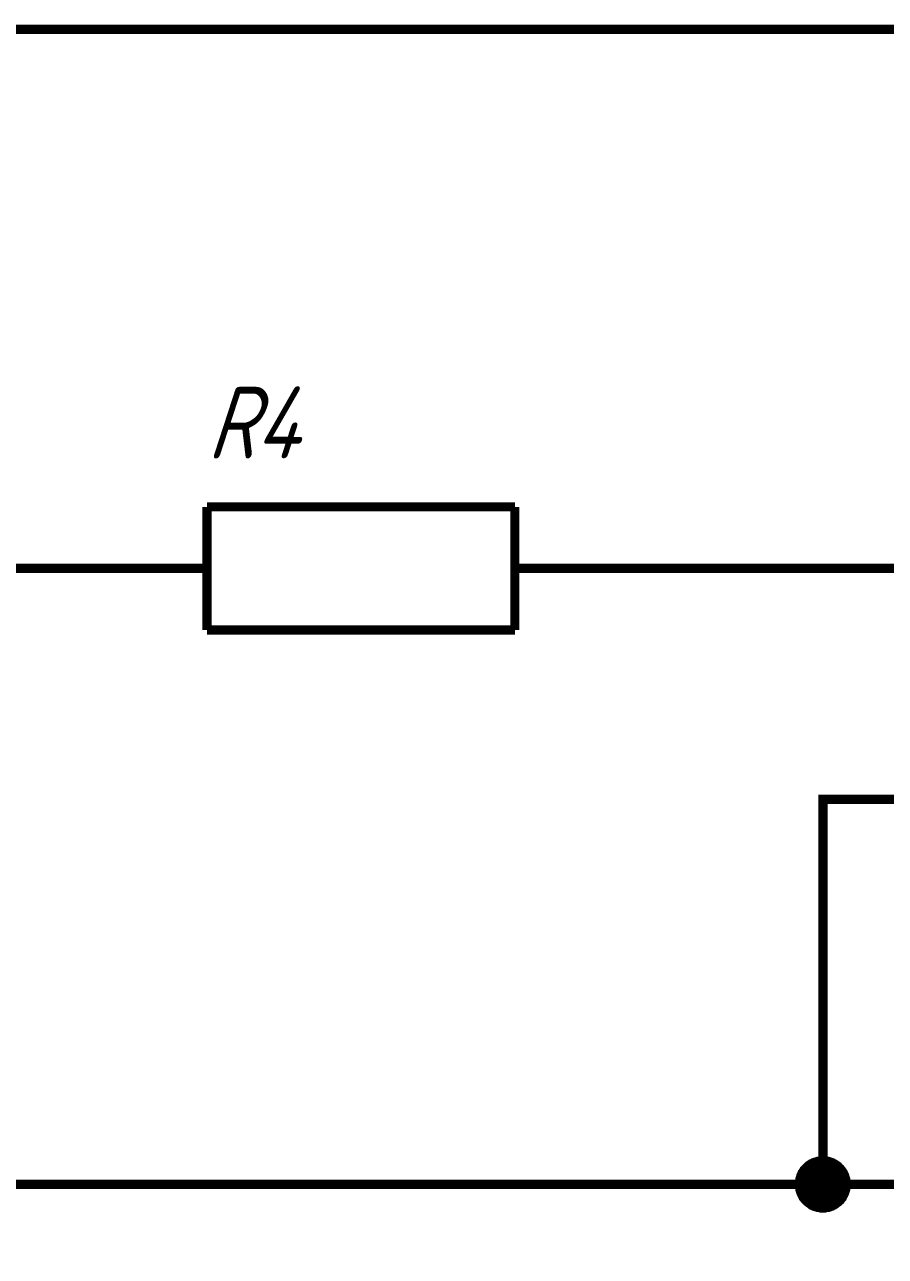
# Paper-space layout 'Layout1' of a CAD drawing. Header units: millimetres. Extents: x 0 to 420, y 0 to 297.
# Drawn here: x 116.71 to 144.65, y 60.31 to 100.3 of the extents above; entities that cross this region are included whole.
import ezdxf

# ---------------------------------------------------------------- set-up
doc = ezdxf.new("R2010")
doc.units = ezdxf.units.MM
doc.layers.add('Sheet', color=255, linetype='Continuous')
doc.styles.add('GOST', font='', dxfattribs={"oblique": 18})
doc.styles.get('GOST').set_extended_font_data('GOST type A')

psp = doc.layouts.get("Layout1")

# ---------------------------------------------------------------- linework, layer by layer
at = {"layer": 'Sheet'}
for points, const_width in [([(117.623, 82.643), (115.131, 82.643), (115.131, 100.15), (150.116, 100.15)], 0.3), ([(122.631, 82.643), (122.631, 84.642)], 0.3), ([(122.631, 84.642), (132.623, 84.642)], 0.3), ([(132.623, 84.642), (132.623, 80.644)], 0.3), ([(122.631, 82.643), (117.623, 82.643)], 0.3), ([(122.631, 80.644), (122.631, 82.643)], 0.3), ([(132.623, 82.643), (137.619, 82.643)], 0.3), ([(137.619, 82.643), (160.119, 82.643), (160.131, 82.643), (160.131, 72.649)], 0.3), ([(177.612, 82.643), (177.612, 75.142), (142.627, 75.142), (142.627, 62.643), (146.141, 62.643)], 0.3), ([(132.623, 80.644), (122.631, 80.644)], 0.3), ([(141.863, 62.643), (141.863, 62.688), (141.863, 62.722), (141.875, 62.756), (141.875, 62.801), (141.886, 62.834), (141.897, 62.868), (141.908, 62.913), (141.919, 62.946), (141.942, 62.98), (141.953, 63.014), (141.976, 63.036), (141.987, 63.07), (142.009, 63.104), (142.032, 63.126), (142.065, 63.16), (142.088, 63.182), (142.11, 63.205), (142.144, 63.238), (142.166, 63.261), (142.2, 63.283), (142.234, 63.295), (142.256, 63.317), (142.29, 63.328), (142.324, 63.351), (142.357, 63.362), (142.402, 63.373), (142.436, 63.384), (142.47, 63.396), (142.515, 63.396), (142.548, 63.407), (142.582, 63.407), (142.627, 63.407)], 0.3), ([(141.863, 62.643), (141.863, 62.688), (141.863, 62.722), (141.875, 62.756), (141.875, 62.801), (141.886, 62.834), (141.897, 62.868), (141.908, 62.913), (141.919, 62.946), (141.942, 62.98), (141.953, 63.014), (141.976, 63.036), (141.987, 63.07), (142.009, 63.104), (142.032, 63.126), (142.065, 63.16), (142.088, 63.182), (142.11, 63.205), (142.144, 63.238), (142.166, 63.261), (142.2, 63.283), (142.234, 63.295), (142.256, 63.317), (142.29, 63.328), (142.324, 63.351), (142.357, 63.362), (142.402, 63.373), (142.436, 63.384), (142.47, 63.396), (142.515, 63.396), (142.548, 63.407), (142.582, 63.407), (142.627, 63.407)], 0.3), ([(141.863, 62.643), (141.863, 62.688), (141.863, 62.722), (141.875, 62.756), (141.875, 62.801), (141.886, 62.834), (141.897, 62.868), (141.908, 62.913), (141.919, 62.946), (141.942, 62.98), (141.953, 63.014), (141.976, 63.036), (141.987, 63.07), (142.009, 63.104), (142.032, 63.126), (142.065, 63.16), (142.088, 63.182), (142.11, 63.205), (142.144, 63.238), (142.166, 63.261), (142.2, 63.283), (142.234, 63.295), (142.256, 63.317), (142.29, 63.328), (142.324, 63.351), (142.357, 63.362), (142.402, 63.373), (142.436, 63.384), (142.47, 63.396), (142.515, 63.396), (142.548, 63.407), (142.582, 63.407), (142.627, 63.407)], 0.3), ([(141.863, 62.643), (141.863, 62.688), (141.863, 62.722), (141.875, 62.756), (141.875, 62.801), (141.886, 62.834), (141.897, 62.868), (141.908, 62.913), (141.919, 62.946), (141.942, 62.98), (141.953, 63.014), (141.976, 63.036), (141.987, 63.07), (142.009, 63.104), (142.032, 63.126), (142.065, 63.16), (142.088, 63.182), (142.11, 63.205), (142.144, 63.238), (142.166, 63.261), (142.2, 63.283), (142.234, 63.295), (142.256, 63.317), (142.29, 63.328), (142.324, 63.351), (142.357, 63.362), (142.402, 63.373), (142.436, 63.384), (142.47, 63.396), (142.515, 63.396), (142.548, 63.407), (142.582, 63.407), (142.627, 63.407)], 0.3), ([(141.863, 62.643), (141.863, 62.688), (141.863, 62.722), (141.875, 62.756), (141.875, 62.801), (141.886, 62.834), (141.897, 62.868), (141.908, 62.913), (141.919, 62.946), (141.942, 62.98), (141.953, 63.014), (141.976, 63.036), (141.987, 63.07), (142.009, 63.104), (142.032, 63.126), (142.065, 63.16), (142.088, 63.182), (142.11, 63.205), (142.144, 63.238), (142.166, 63.261), (142.2, 63.283), (142.234, 63.295), (142.256, 63.317), (142.29, 63.328), (142.324, 63.351), (142.357, 63.362), (142.402, 63.373), (142.436, 63.384), (142.47, 63.396), (142.515, 63.396), (142.548, 63.407), (142.582, 63.407), (142.627, 63.407)], 0.0991), ([(141.863, 62.643), (141.863, 62.688), (141.863, 62.722), (141.875, 62.756), (141.875, 62.801), (141.886, 62.834), (141.897, 62.868), (141.908, 62.913), (141.919, 62.946), (141.942, 62.98), (141.953, 63.014), (141.976, 63.036), (141.987, 63.07), (142.009, 63.104), (142.032, 63.126), (142.065, 63.16), (142.088, 63.182), (142.11, 63.205), (142.144, 63.238), (142.166, 63.261), (142.2, 63.283), (142.234, 63.295), (142.256, 63.317), (142.29, 63.328), (142.324, 63.351), (142.357, 63.362), (142.402, 63.373), (142.436, 63.384), (142.47, 63.396), (142.515, 63.396), (142.548, 63.407), (142.582, 63.407), (142.627, 63.407)], 0.0991), ([(141.863, 62.643), (141.863, 62.688), (141.863, 62.722), (141.875, 62.756), (141.875, 62.801), (141.886, 62.834), (141.897, 62.868), (141.908, 62.913), (141.919, 62.946), (141.942, 62.98), (141.953, 63.014), (141.976, 63.036), (141.987, 63.07), (142.009, 63.104), (142.032, 63.126), (142.065, 63.16), (142.088, 63.182), (142.11, 63.205), (142.144, 63.238), (142.166, 63.261), (142.2, 63.283), (142.234, 63.295), (142.256, 63.317), (142.29, 63.328), (142.324, 63.351), (142.357, 63.362), (142.402, 63.373), (142.436, 63.384), (142.47, 63.396), (142.515, 63.396), (142.548, 63.407), (142.582, 63.407), (142.627, 63.407)], 0.0991), ([(141.863, 62.643), (141.863, 62.688), (141.863, 62.722), (141.875, 62.756), (141.875, 62.801), (141.886, 62.834), (141.897, 62.868), (141.908, 62.913), (141.919, 62.946), (141.942, 62.98), (141.953, 63.014), (141.976, 63.036), (141.987, 63.07), (142.009, 63.104), (142.032, 63.126), (142.065, 63.16), (142.088, 63.182), (142.11, 63.205), (142.144, 63.238), (142.166, 63.261), (142.2, 63.283), (142.234, 63.295), (142.256, 63.317), (142.29, 63.328), (142.324, 63.351), (142.357, 63.362), (142.402, 63.373), (142.436, 63.384), (142.47, 63.396), (142.515, 63.396), (142.548, 63.407), (142.582, 63.407), (142.627, 63.407)], 0.0991), ([(142.627, 63.407), (142.627, 63.407)], 0.3), ([(142.627, 63.407), (142.66, 63.407), (142.705, 63.407), (142.739, 63.396), (142.784, 63.396), (142.818, 63.384), (142.851, 63.373), (142.885, 63.362), (142.919, 63.351), (142.952, 63.328), (142.986, 63.317), (143.02, 63.295), (143.042, 63.283), (143.076, 63.261), (143.11, 63.238), (143.132, 63.205), (143.155, 63.182), (143.188, 63.16), (143.211, 63.126), (143.233, 63.104), (143.256, 63.07), (143.267, 63.036), (143.289, 63.014), (143.3, 62.98), (143.323, 62.946), (143.334, 62.913), (143.345, 62.868), (143.357, 62.834), (143.368, 62.801), (143.368, 62.756), (143.379, 62.722), (143.379, 62.688), (143.379, 62.643)], 0.3), ([(142.627, 63.407), (142.627, 63.407)], 0.3), ([(142.627, 63.407), (142.66, 63.407), (142.705, 63.407), (142.739, 63.396), (142.784, 63.396), (142.818, 63.384), (142.851, 63.373), (142.885, 63.362), (142.919, 63.351), (142.952, 63.328), (142.986, 63.317), (143.02, 63.295), (143.042, 63.283), (143.076, 63.261), (143.11, 63.238), (143.132, 63.205), (143.155, 63.182), (143.188, 63.16), (143.211, 63.126), (143.233, 63.104), (143.256, 63.07), (143.267, 63.036), (143.289, 63.014), (143.3, 62.98), (143.323, 62.946), (143.334, 62.913), (143.345, 62.868), (143.357, 62.834), (143.368, 62.801), (143.368, 62.756), (143.379, 62.722), (143.379, 62.688), (143.379, 62.643)], 0.3), ([(142.627, 63.407), (142.627, 63.407)], 0.3), ([(142.627, 63.407), (142.66, 63.407), (142.705, 63.407), (142.739, 63.396), (142.784, 63.396), (142.818, 63.384), (142.851, 63.373), (142.885, 63.362), (142.919, 63.351), (142.952, 63.328), (142.986, 63.317), (143.02, 63.295), (143.042, 63.283), (143.076, 63.261), (143.11, 63.238), (143.132, 63.205), (143.155, 63.182), (143.188, 63.16), (143.211, 63.126), (143.233, 63.104), (143.256, 63.07), (143.267, 63.036), (143.289, 63.014), (143.3, 62.98), (143.323, 62.946), (143.334, 62.913), (143.345, 62.868), (143.357, 62.834), (143.368, 62.801), (143.368, 62.756), (143.379, 62.722), (143.379, 62.688), (143.379, 62.643)], 0.3), ([(142.627, 63.407), (142.627, 63.407)], 0.3), ([(142.627, 63.407), (142.66, 63.407), (142.705, 63.407), (142.739, 63.396), (142.784, 63.396), (142.818, 63.384), (142.851, 63.373), (142.885, 63.362), (142.919, 63.351), (142.952, 63.328), (142.986, 63.317), (143.02, 63.295), (143.042, 63.283), (143.076, 63.261), (143.11, 63.238), (143.132, 63.205), (143.155, 63.182), (143.188, 63.16), (143.211, 63.126), (143.233, 63.104), (143.256, 63.07), (143.267, 63.036), (143.289, 63.014), (143.3, 62.98), (143.323, 62.946), (143.334, 62.913), (143.345, 62.868), (143.357, 62.834), (143.368, 62.801), (143.368, 62.756), (143.379, 62.722), (143.379, 62.688), (143.379, 62.643)], 0.3), ([(142.627, 63.407), (142.627, 63.407)], 0.0991), ([(142.627, 63.407), (142.66, 63.407), (142.705, 63.407), (142.739, 63.396), (142.784, 63.396), (142.818, 63.384), (142.851, 63.373), (142.885, 63.362), (142.919, 63.351), (142.952, 63.328), (142.986, 63.317), (143.02, 63.295), (143.042, 63.283), (143.076, 63.261), (143.11, 63.238), (143.132, 63.205), (143.155, 63.182), (143.188, 63.16), (143.211, 63.126), (143.233, 63.104), (143.256, 63.07), (143.267, 63.036), (143.289, 63.014), (143.3, 62.98), (143.323, 62.946), (143.334, 62.913), (143.345, 62.868), (143.357, 62.834), (143.368, 62.801), (143.368, 62.756), (143.379, 62.722), (143.379, 62.688), (143.379, 62.643)], 0.0991), ([(142.627, 63.407), (142.627, 63.407)], 0.0991), ([(142.627, 63.407), (142.66, 63.407), (142.705, 63.407), (142.739, 63.396), (142.784, 63.396), (142.818, 63.384), (142.851, 63.373), (142.885, 63.362), (142.919, 63.351), (142.952, 63.328), (142.986, 63.317), (143.02, 63.295), (143.042, 63.283), (143.076, 63.261), (143.11, 63.238), (143.132, 63.205), (143.155, 63.182), (143.188, 63.16), (143.211, 63.126), (143.233, 63.104), (143.256, 63.07), (143.267, 63.036), (143.289, 63.014), (143.3, 62.98), (143.323, 62.946), (143.334, 62.913), (143.345, 62.868), (143.357, 62.834), (143.368, 62.801), (143.368, 62.756), (143.379, 62.722), (143.379, 62.688), (143.379, 62.643)], 0.0991), ([(142.627, 63.407), (142.627, 63.407)], 0.0991), ([(142.627, 63.407), (142.66, 63.407), (142.705, 63.407), (142.739, 63.396), (142.784, 63.396), (142.818, 63.384), (142.851, 63.373), (142.885, 63.362), (142.919, 63.351), (142.952, 63.328), (142.986, 63.317), (143.02, 63.295), (143.042, 63.283), (143.076, 63.261), (143.11, 63.238), (143.132, 63.205), (143.155, 63.182), (143.188, 63.16), (143.211, 63.126), (143.233, 63.104), (143.256, 63.07), (143.267, 63.036), (143.289, 63.014), (143.3, 62.98), (143.323, 62.946), (143.334, 62.913), (143.345, 62.868), (143.357, 62.834), (143.368, 62.801), (143.368, 62.756), (143.379, 62.722), (143.379, 62.688), (143.379, 62.643)], 0.0991), ([(142.627, 63.407), (142.627, 63.407)], 0.0991), ([(142.627, 63.407), (142.66, 63.407), (142.705, 63.407), (142.739, 63.396), (142.784, 63.396), (142.818, 63.384), (142.851, 63.373), (142.885, 63.362), (142.919, 63.351), (142.952, 63.328), (142.986, 63.317), (143.02, 63.295), (143.042, 63.283), (143.076, 63.261), (143.11, 63.238), (143.132, 63.205), (143.155, 63.182), (143.188, 63.16), (143.211, 63.126), (143.233, 63.104), (143.256, 63.07), (143.267, 63.036), (143.289, 63.014), (143.3, 62.98), (143.323, 62.946), (143.334, 62.913), (143.345, 62.868), (143.357, 62.834), (143.368, 62.801), (143.368, 62.756), (143.379, 62.722), (143.379, 62.688), (143.379, 62.643)], 0.0991), ([(142.627, 62.643), (95.134, 62.643), (95.134, 47.641)], 0.3), ([(142.627, 61.88), (142.582, 61.88), (142.548, 61.88), (142.515, 61.891), (142.47, 61.891), (142.436, 61.902), (142.402, 61.913), (142.357, 61.925), (142.324, 61.936), (142.29, 61.958), (142.256, 61.97), (142.234, 61.992), (142.2, 62.014), (142.166, 62.037), (142.144, 62.059), (142.11, 62.082), (142.088, 62.104), (142.065, 62.127), (142.032, 62.16), (142.009, 62.194), (141.987, 62.217), (141.976, 62.25), (141.953, 62.284), (141.942, 62.318), (141.919, 62.351), (141.908, 62.385), (141.897, 62.419), (141.886, 62.452), (141.875, 62.486), (141.875, 62.531), (141.863, 62.565), (141.863, 62.61), (141.863, 62.643)], 0.3), ([(141.863, 62.643), (141.863, 62.643)], 0.3), ([(142.627, 61.88), (142.582, 61.88), (142.548, 61.88), (142.515, 61.891), (142.47, 61.891), (142.436, 61.902), (142.402, 61.913), (142.357, 61.925), (142.324, 61.936), (142.29, 61.958), (142.256, 61.97), (142.234, 61.992), (142.2, 62.014), (142.166, 62.037), (142.144, 62.059), (142.11, 62.082), (142.088, 62.104), (142.065, 62.127), (142.032, 62.16), (142.009, 62.194), (141.987, 62.217), (141.976, 62.25), (141.953, 62.284), (141.942, 62.318), (141.919, 62.351), (141.908, 62.385), (141.897, 62.419), (141.886, 62.452), (141.875, 62.486), (141.875, 62.531), (141.863, 62.565), (141.863, 62.61), (141.863, 62.643)], 0.3), ([(141.863, 62.643), (141.863, 62.643)], 0.3), ([(142.627, 61.88), (142.582, 61.88), (142.548, 61.88), (142.515, 61.891), (142.47, 61.891), (142.436, 61.902), (142.402, 61.913), (142.357, 61.925), (142.324, 61.936), (142.29, 61.958), (142.256, 61.97), (142.234, 61.992), (142.2, 62.014), (142.166, 62.037), (142.144, 62.059), (142.11, 62.082), (142.088, 62.104), (142.065, 62.127), (142.032, 62.16), (142.009, 62.194), (141.987, 62.217), (141.976, 62.25), (141.953, 62.284), (141.942, 62.318), (141.919, 62.351), (141.908, 62.385), (141.897, 62.419), (141.886, 62.452), (141.875, 62.486), (141.875, 62.531), (141.863, 62.565), (141.863, 62.61), (141.863, 62.643)], 0.3), ([(141.863, 62.643), (141.863, 62.643)], 0.3), ([(142.627, 61.88), (142.582, 61.88), (142.548, 61.88), (142.515, 61.891), (142.47, 61.891), (142.436, 61.902), (142.402, 61.913), (142.357, 61.925), (142.324, 61.936), (142.29, 61.958), (142.256, 61.97), (142.234, 61.992), (142.2, 62.014), (142.166, 62.037), (142.144, 62.059), (142.11, 62.082), (142.088, 62.104), (142.065, 62.127), (142.032, 62.16), (142.009, 62.194), (141.987, 62.217), (141.976, 62.25), (141.953, 62.284), (141.942, 62.318), (141.919, 62.351), (141.908, 62.385), (141.897, 62.419), (141.886, 62.452), (141.875, 62.486), (141.875, 62.531), (141.863, 62.565), (141.863, 62.61), (141.863, 62.643)], 0.3), ([(141.863, 62.643), (141.863, 62.643)], 0.3), ([(143.379, 62.643), (143.379, 62.61), (143.379, 62.565), (143.368, 62.531), (143.368, 62.486), (143.357, 62.452), (143.345, 62.419), (143.334, 62.385), (143.323, 62.351), (143.3, 62.318), (143.289, 62.284), (143.267, 62.25), (143.256, 62.217), (143.233, 62.194), (143.211, 62.16), (143.188, 62.127), (143.155, 62.104), (143.132, 62.082), (143.11, 62.059), (143.076, 62.037), (143.042, 62.014), (143.02, 61.992), (142.986, 61.97), (142.952, 61.958), (142.919, 61.936), (142.885, 61.925), (142.851, 61.913), (142.818, 61.902), (142.784, 61.891), (142.739, 61.891), (142.705, 61.88), (142.66, 61.88), (142.627, 61.88)], 0.3), ([(143.379, 62.643), (143.379, 62.61), (143.379, 62.565), (143.368, 62.531), (143.368, 62.486), (143.357, 62.452), (143.345, 62.419), (143.334, 62.385), (143.323, 62.351), (143.3, 62.318), (143.289, 62.284), (143.267, 62.25), (143.256, 62.217), (143.233, 62.194), (143.211, 62.16), (143.188, 62.127), (143.155, 62.104), (143.132, 62.082), (143.11, 62.059), (143.076, 62.037), (143.042, 62.014), (143.02, 61.992), (142.986, 61.97), (142.952, 61.958), (142.919, 61.936), (142.885, 61.925), (142.851, 61.913), (142.818, 61.902), (142.784, 61.891), (142.739, 61.891), (142.705, 61.88), (142.66, 61.88), (142.627, 61.88)], 0.3), ([(143.379, 62.643), (143.379, 62.61), (143.379, 62.565), (143.368, 62.531), (143.368, 62.486), (143.357, 62.452), (143.345, 62.419), (143.334, 62.385), (143.323, 62.351), (143.3, 62.318), (143.289, 62.284), (143.267, 62.25), (143.256, 62.217), (143.233, 62.194), (143.211, 62.16), (143.188, 62.127), (143.155, 62.104), (143.132, 62.082), (143.11, 62.059), (143.076, 62.037), (143.042, 62.014), (143.02, 61.992), (142.986, 61.97), (142.952, 61.958), (142.919, 61.936), (142.885, 61.925), (142.851, 61.913), (142.818, 61.902), (142.784, 61.891), (142.739, 61.891), (142.705, 61.88), (142.66, 61.88), (142.627, 61.88)], 0.3), ([(143.379, 62.643), (143.379, 62.61), (143.379, 62.565), (143.368, 62.531), (143.368, 62.486), (143.357, 62.452), (143.345, 62.419), (143.334, 62.385), (143.323, 62.351), (143.3, 62.318), (143.289, 62.284), (143.267, 62.25), (143.256, 62.217), (143.233, 62.194), (143.211, 62.16), (143.188, 62.127), (143.155, 62.104), (143.132, 62.082), (143.11, 62.059), (143.076, 62.037), (143.042, 62.014), (143.02, 61.992), (142.986, 61.97), (142.952, 61.958), (142.919, 61.936), (142.885, 61.925), (142.851, 61.913), (142.818, 61.902), (142.784, 61.891), (142.739, 61.891), (142.705, 61.88), (142.66, 61.88), (142.627, 61.88)], 0.3), ([(143.379, 62.643), (143.379, 62.643), (143.379, 62.643), (143.379, 62.643), (143.379, 62.643), (143.379, 62.643), (143.379, 62.643), (143.379, 62.643), (143.379, 62.643), (143.379, 62.643), (143.379, 62.643), (143.379, 62.643), (143.379, 62.643), (143.379, 62.643), (143.379, 62.643), (143.379, 62.643), (143.379, 62.643), (143.379, 62.643), (143.379, 62.643), (143.379, 62.643), (143.379, 62.643), (143.379, 62.643), (143.379, 62.643), (143.379, 62.643), (143.379, 62.643), (143.379, 62.643), (143.379, 62.643), (143.379, 62.643), (143.379, 62.643), (143.379, 62.643), (143.379, 62.643), (143.379, 62.643), (143.379, 62.643)], 0.3), ([(143.379, 62.643), (143.379, 62.643)], 0.3), ([(143.379, 62.643), (143.379, 62.643), (143.379, 62.643), (143.379, 62.643), (143.379, 62.643), (143.379, 62.643), (143.379, 62.643), (143.379, 62.643), (143.379, 62.643), (143.379, 62.643), (143.379, 62.643), (143.379, 62.643), (143.379, 62.643), (143.379, 62.643), (143.379, 62.643), (143.379, 62.643), (143.379, 62.643), (143.379, 62.643), (143.379, 62.643), (143.379, 62.643), (143.379, 62.643), (143.379, 62.643), (143.379, 62.643), (143.379, 62.643), (143.379, 62.643), (143.379, 62.643), (143.379, 62.643), (143.379, 62.643), (143.379, 62.643), (143.379, 62.643), (143.379, 62.643), (143.379, 62.643), (143.379, 62.643)], 0.3), ([(143.379, 62.643), (143.379, 62.643)], 0.3), ([(143.379, 62.643), (143.379, 62.643), (143.379, 62.643), (143.379, 62.643), (143.379, 62.643), (143.379, 62.643), (143.379, 62.643), (143.379, 62.643), (143.379, 62.643), (143.379, 62.643), (143.379, 62.643), (143.379, 62.643), (143.379, 62.643), (143.379, 62.643), (143.379, 62.643), (143.379, 62.643), (143.379, 62.643), (143.379, 62.643), (143.379, 62.643), (143.379, 62.643), (143.379, 62.643), (143.379, 62.643), (143.379, 62.643), (143.379, 62.643), (143.379, 62.643), (143.379, 62.643), (143.379, 62.643), (143.379, 62.643), (143.379, 62.643), (143.379, 62.643), (143.379, 62.643), (143.379, 62.643), (143.379, 62.643)], 0.3), ([(143.379, 62.643), (143.379, 62.643)], 0.3), ([(143.379, 62.643), (143.379, 62.643), (143.379, 62.643), (143.379, 62.643), (143.379, 62.643), (143.379, 62.643), (143.379, 62.643), (143.379, 62.643), (143.379, 62.643), (143.379, 62.643), (143.379, 62.643), (143.379, 62.643), (143.379, 62.643), (143.379, 62.643), (143.379, 62.643), (143.379, 62.643), (143.379, 62.643), (143.379, 62.643), (143.379, 62.643), (143.379, 62.643), (143.379, 62.643), (143.379, 62.643), (143.379, 62.643), (143.379, 62.643), (143.379, 62.643), (143.379, 62.643), (143.379, 62.643), (143.379, 62.643), (143.379, 62.643), (143.379, 62.643), (143.379, 62.643), (143.379, 62.643), (143.379, 62.643)], 0.3), ([(143.379, 62.643), (143.379, 62.643)], 0.3), ([(142.627, 61.88), (142.582, 61.88), (142.548, 61.88), (142.515, 61.891), (142.47, 61.891), (142.436, 61.902), (142.402, 61.913), (142.357, 61.925), (142.324, 61.936), (142.29, 61.958), (142.256, 61.97), (142.234, 61.992), (142.2, 62.014), (142.166, 62.037), (142.144, 62.059), (142.11, 62.082), (142.088, 62.104), (142.065, 62.127), (142.032, 62.16), (142.009, 62.194), (141.987, 62.217), (141.976, 62.25), (141.953, 62.284), (141.942, 62.318), (141.919, 62.351), (141.908, 62.385), (141.897, 62.419), (141.886, 62.452), (141.875, 62.486), (141.875, 62.531), (141.863, 62.565), (141.863, 62.61), (141.863, 62.643)], 0.0991), ([(141.863, 62.643), (141.863, 62.643)], 0.0991), ([(142.627, 61.88), (142.582, 61.88), (142.548, 61.88), (142.515, 61.891), (142.47, 61.891), (142.436, 61.902), (142.402, 61.913), (142.357, 61.925), (142.324, 61.936), (142.29, 61.958), (142.256, 61.97), (142.234, 61.992), (142.2, 62.014), (142.166, 62.037), (142.144, 62.059), (142.11, 62.082), (142.088, 62.104), (142.065, 62.127), (142.032, 62.16), (142.009, 62.194), (141.987, 62.217), (141.976, 62.25), (141.953, 62.284), (141.942, 62.318), (141.919, 62.351), (141.908, 62.385), (141.897, 62.419), (141.886, 62.452), (141.875, 62.486), (141.875, 62.531), (141.863, 62.565), (141.863, 62.61), (141.863, 62.643)], 0.0991), ([(141.863, 62.643), (141.863, 62.643)], 0.0991), ([(142.627, 61.88), (142.582, 61.88), (142.548, 61.88), (142.515, 61.891), (142.47, 61.891), (142.436, 61.902), (142.402, 61.913), (142.357, 61.925), (142.324, 61.936), (142.29, 61.958), (142.256, 61.97), (142.234, 61.992), (142.2, 62.014), (142.166, 62.037), (142.144, 62.059), (142.11, 62.082), (142.088, 62.104), (142.065, 62.127), (142.032, 62.16), (142.009, 62.194), (141.987, 62.217), (141.976, 62.25), (141.953, 62.284), (141.942, 62.318), (141.919, 62.351), (141.908, 62.385), (141.897, 62.419), (141.886, 62.452), (141.875, 62.486), (141.875, 62.531), (141.863, 62.565), (141.863, 62.61), (141.863, 62.643)], 0.0991), ([(141.863, 62.643), (141.863, 62.643)], 0.0991), ([(142.627, 61.88), (142.582, 61.88), (142.548, 61.88), (142.515, 61.891), (142.47, 61.891), (142.436, 61.902), (142.402, 61.913), (142.357, 61.925), (142.324, 61.936), (142.29, 61.958), (142.256, 61.97), (142.234, 61.992), (142.2, 62.014), (142.166, 62.037), (142.144, 62.059), (142.11, 62.082), (142.088, 62.104), (142.065, 62.127), (142.032, 62.16), (142.009, 62.194), (141.987, 62.217), (141.976, 62.25), (141.953, 62.284), (141.942, 62.318), (141.919, 62.351), (141.908, 62.385), (141.897, 62.419), (141.886, 62.452), (141.875, 62.486), (141.875, 62.531), (141.863, 62.565), (141.863, 62.61), (141.863, 62.643)], 0.0991), ([(141.863, 62.643), (141.863, 62.643)], 0.0991), ([(143.379, 62.643), (143.379, 62.61), (143.379, 62.565), (143.368, 62.531), (143.368, 62.486), (143.357, 62.452), (143.345, 62.419), (143.334, 62.385), (143.323, 62.351), (143.3, 62.318), (143.289, 62.284), (143.267, 62.25), (143.256, 62.217), (143.233, 62.194), (143.211, 62.16), (143.188, 62.127), (143.155, 62.104), (143.132, 62.082), (143.11, 62.059), (143.076, 62.037), (143.042, 62.014), (143.02, 61.992), (142.986, 61.97), (142.952, 61.958), (142.919, 61.936), (142.885, 61.925), (142.851, 61.913), (142.818, 61.902), (142.784, 61.891), (142.739, 61.891), (142.705, 61.88), (142.66, 61.88), (142.627, 61.88)], 0.0991), ([(143.379, 62.643), (143.379, 62.61), (143.379, 62.565), (143.368, 62.531), (143.368, 62.486), (143.357, 62.452), (143.345, 62.419), (143.334, 62.385), (143.323, 62.351), (143.3, 62.318), (143.289, 62.284), (143.267, 62.25), (143.256, 62.217), (143.233, 62.194), (143.211, 62.16), (143.188, 62.127), (143.155, 62.104), (143.132, 62.082), (143.11, 62.059), (143.076, 62.037), (143.042, 62.014), (143.02, 61.992), (142.986, 61.97), (142.952, 61.958), (142.919, 61.936), (142.885, 61.925), (142.851, 61.913), (142.818, 61.902), (142.784, 61.891), (142.739, 61.891), (142.705, 61.88), (142.66, 61.88), (142.627, 61.88)], 0.0991), ([(143.379, 62.643), (143.379, 62.61), (143.379, 62.565), (143.368, 62.531), (143.368, 62.486), (143.357, 62.452), (143.345, 62.419), (143.334, 62.385), (143.323, 62.351), (143.3, 62.318), (143.289, 62.284), (143.267, 62.25), (143.256, 62.217), (143.233, 62.194), (143.211, 62.16), (143.188, 62.127), (143.155, 62.104), (143.132, 62.082), (143.11, 62.059), (143.076, 62.037), (143.042, 62.014), (143.02, 61.992), (142.986, 61.97), (142.952, 61.958), (142.919, 61.936), (142.885, 61.925), (142.851, 61.913), (142.818, 61.902), (142.784, 61.891), (142.739, 61.891), (142.705, 61.88), (142.66, 61.88), (142.627, 61.88)], 0.0991), ([(143.379, 62.643), (143.379, 62.61), (143.379, 62.565), (143.368, 62.531), (143.368, 62.486), (143.357, 62.452), (143.345, 62.419), (143.334, 62.385), (143.323, 62.351), (143.3, 62.318), (143.289, 62.284), (143.267, 62.25), (143.256, 62.217), (143.233, 62.194), (143.211, 62.16), (143.188, 62.127), (143.155, 62.104), (143.132, 62.082), (143.11, 62.059), (143.076, 62.037), (143.042, 62.014), (143.02, 61.992), (142.986, 61.97), (142.952, 61.958), (142.919, 61.936), (142.885, 61.925), (142.851, 61.913), (142.818, 61.902), (142.784, 61.891), (142.739, 61.891), (142.705, 61.88), (142.66, 61.88), (142.627, 61.88)], 0.0991), ([(143.379, 62.643), (143.379, 62.643), (143.379, 62.643), (143.379, 62.643), (143.379, 62.643), (143.379, 62.643), (143.379, 62.643), (143.379, 62.643), (143.379, 62.643), (143.379, 62.643), (143.379, 62.643), (143.379, 62.643), (143.379, 62.643), (143.379, 62.643), (143.379, 62.643), (143.379, 62.643), (143.379, 62.643), (143.379, 62.643), (143.379, 62.643), (143.379, 62.643), (143.379, 62.643), (143.379, 62.643), (143.379, 62.643), (143.379, 62.643), (143.379, 62.643), (143.379, 62.643), (143.379, 62.643), (143.379, 62.643), (143.379, 62.643), (143.379, 62.643), (143.379, 62.643), (143.379, 62.643), (143.379, 62.643)], 0.0991), ([(143.379, 62.643), (143.379, 62.643)], 0.0991), ([(143.379, 62.643), (143.379, 62.643), (143.379, 62.643), (143.379, 62.643), (143.379, 62.643), (143.379, 62.643), (143.379, 62.643), (143.379, 62.643), (143.379, 62.643), (143.379, 62.643), (143.379, 62.643), (143.379, 62.643), (143.379, 62.643), (143.379, 62.643), (143.379, 62.643), (143.379, 62.643), (143.379, 62.643), (143.379, 62.643), (143.379, 62.643), (143.379, 62.643), (143.379, 62.643), (143.379, 62.643), (143.379, 62.643), (143.379, 62.643), (143.379, 62.643), (143.379, 62.643), (143.379, 62.643), (143.379, 62.643), (143.379, 62.643), (143.379, 62.643), (143.379, 62.643), (143.379, 62.643), (143.379, 62.643)], 0.0991), ([(143.379, 62.643), (143.379, 62.643)], 0.0991), ([(143.379, 62.643), (143.379, 62.643), (143.379, 62.643), (143.379, 62.643), (143.379, 62.643), (143.379, 62.643), (143.379, 62.643), (143.379, 62.643), (143.379, 62.643), (143.379, 62.643), (143.379, 62.643), (143.379, 62.643), (143.379, 62.643), (143.379, 62.643), (143.379, 62.643), (143.379, 62.643), (143.379, 62.643), (143.379, 62.643), (143.379, 62.643), (143.379, 62.643), (143.379, 62.643), (143.379, 62.643), (143.379, 62.643), (143.379, 62.643), (143.379, 62.643), (143.379, 62.643), (143.379, 62.643), (143.379, 62.643), (143.379, 62.643), (143.379, 62.643), (143.379, 62.643), (143.379, 62.643), (143.379, 62.643)], 0.0991), ([(143.379, 62.643), (143.379, 62.643)], 0.0991), ([(143.379, 62.643), (143.379, 62.643), (143.379, 62.643), (143.379, 62.643), (143.379, 62.643), (143.379, 62.643), (143.379, 62.643), (143.379, 62.643), (143.379, 62.643), (143.379, 62.643), (143.379, 62.643), (143.379, 62.643), (143.379, 62.643), (143.379, 62.643), (143.379, 62.643), (143.379, 62.643), (143.379, 62.643), (143.379, 62.643), (143.379, 62.643), (143.379, 62.643), (143.379, 62.643), (143.379, 62.643), (143.379, 62.643), (143.379, 62.643), (143.379, 62.643), (143.379, 62.643), (143.379, 62.643), (143.379, 62.643), (143.379, 62.643), (143.379, 62.643), (143.379, 62.643), (143.379, 62.643), (143.379, 62.643)], 0.0991), ([(143.379, 62.643), (143.379, 62.643)], 0.0991)]:
    psp.add_lwpolyline(points, dxfattribs=dict(at, const_width=const_width))
at = {"layer": 'Sheet', "const_width": 0.762}
psp.add_lwpolyline([(142.223, 62.651, 1), (142.985, 62.651, 1)], format="xyb", close=True, dxfattribs=at)

# ---------------------------------------------------------------- texts
at = {"layer": 'Sheet', "style": 'GOST', "oblique": 18}
psp.add_text('R4', height=2.3358, dxfattribs=at).set_placement((122.619, 86.214))

doc.saveas('drawing.dxf')
